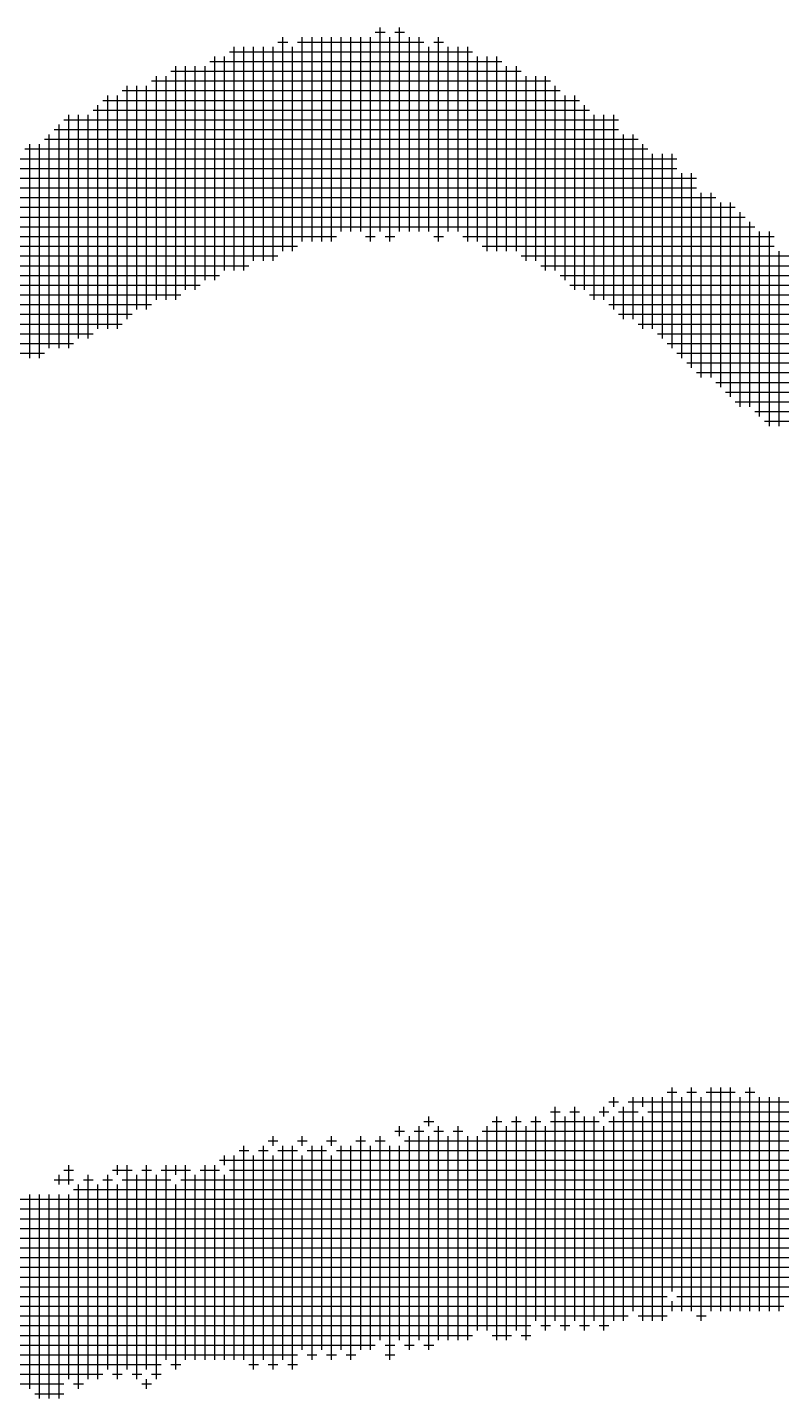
# Model space of a CAD drawing. Header units: feet. Extents: x 0 to 708085, y 0 to 237600.
# Drawn here: x 585694 to 585987, y 11333 to 11866 of the extents above; entities that cross this region are included whole.
import ezdxf

# ---------------------------------------------------------------- set-up
doc = ezdxf.new("R2010")
doc.units = ezdxf.units.FT
doc.header["$LTSCALE"] = 2200
doc.header["$MEASUREMENT"] = 0
doc.layers.add('CX-MISC', color=2, linetype='CONTINUOUS')

msp = doc.modelspace()

# ---------------------------------------------------------------- linework, layer by layer
at = {"layer": 'CX-MISC'}
for p, q in [((585830.98, 11786.26, 9817.04), (585830.98, 11865.64, 9817.04)), ((585838.54, 11786.26, 9817.04), (585838.54, 11865.64, 9817.04)), ((585791.29, 11859.97, 9817.04), (585795.07, 11859.97, 9817.04)), ((585793.18, 11778.7, 9817.04), (585793.18, 11861.86, 9817.04)), ((585798.85, 11859.97, 9817.04), (585847.99, 11859.97, 9817.04)), ((585800.74, 11782.48, 9817.04), (585800.74, 11861.86, 9817.04)), ((585804.52, 11782.48, 9817.04), (585804.52, 11861.86, 9817.04)), ((585808.3, 11782.48, 9817.04), (585808.3, 11861.86, 9817.04)), ((585812.08, 11782.48, 9817.04), (585812.08, 11861.86, 9817.04)), ((585815.86, 11786.26, 9817.04), (585815.86, 11861.86, 9817.04)), ((585819.64, 11786.26, 9817.04), (585819.64, 11861.86, 9817.04)), ((585823.42, 11786.26, 9817.04), (585823.42, 11861.86, 9817.04)), ((585827.2, 11782.48, 9817.04), (585827.2, 11861.86, 9817.04)), ((585829.09, 11863.75, 9817.04), (585832.87, 11863.75, 9817.04)), ((585834.76, 11782.48, 9817.04), (585834.76, 11861.86, 9817.04)), ((585836.65, 11863.75, 9817.04), (585840.43, 11863.75, 9817.04)), ((585842.32, 11786.26, 9817.04), (585842.32, 11861.86, 9817.04)), ((585846.1, 11786.26, 9817.04), (585846.1, 11861.86, 9817.04)), ((585851.77, 11859.97, 9817.04), (585855.55, 11859.97, 9817.04)), ((585853.66, 11782.48, 9817.04), (585853.66, 11861.86, 9817.04)), ((585766.72, 11767.36, 9817.04), (585766.72, 11854.3, 9817.04)), ((585770.5, 11771.14, 9817.04), (585770.5, 11854.3, 9817.04)), ((585772.39, 11856.19, 9817.04), (585866.89, 11856.19, 9817.04)), ((585774.28, 11771.14, 9817.04), (585774.28, 11858.08, 9817.04)), ((585778.06, 11771.14, 9817.04), (585778.06, 11858.08, 9817.04)), ((585781.84, 11774.92, 9817.04), (585781.84, 11858.08, 9817.04)), ((585785.62, 11774.92, 9817.04), (585785.62, 11858.08, 9817.04)), ((585789.4, 11774.92, 9817.04), (585789.4, 11858.08, 9817.04)), ((585796.96, 11778.7, 9817.04), (585796.96, 11858.08, 9817.04)), ((585849.88, 11786.26, 9817.04), (585849.88, 11858.08, 9817.04)), ((585857.44, 11786.26, 9817.04), (585857.44, 11858.08, 9817.04)), ((585861.22, 11786.26, 9817.04), (585861.22, 11858.08, 9817.04)), ((585865, 11782.48, 9817.04), (585865, 11858.08, 9817.04)), ((585868.78, 11782.48, 9817.04), (585868.78, 11854.3, 9817.04)), ((585872.56, 11778.7, 9817.04), (585872.56, 11854.3, 9817.04)), ((585876.34, 11778.7, 9817.04), (585876.34, 11854.3, 9817.04)), ((585749.71, 11848.63, 9817.04), (585885.79, 11848.63, 9817.04)), ((585751.6, 11759.8, 9817.04), (585751.6, 11850.52, 9817.04)), ((585755.38, 11763.58, 9817.04), (585755.38, 11850.52, 9817.04)), ((585759.16, 11763.58, 9817.04), (585759.16, 11850.52, 9817.04)), ((585762.94, 11767.36, 9817.04), (585762.94, 11850.52, 9817.04)), ((585764.83, 11852.41, 9817.04), (585878.23, 11852.41, 9817.04)), ((585880.12, 11778.7, 9817.04), (585880.12, 11850.52, 9817.04)), ((585883.9, 11778.7, 9817.04), (585883.9, 11850.52, 9817.04)), ((585732.7, 11752.24, 9817.04), (585732.7, 11842.96, 9817.04)), ((585736.48, 11756.02, 9817.04), (585736.48, 11842.96, 9817.04)), ((585740.26, 11756.02, 9817.04), (585740.26, 11842.96, 9817.04)), ((585742.15, 11844.85, 9817.04), (585897.13, 11844.85, 9817.04)), ((585744.04, 11759.8, 9817.04), (585744.04, 11846.74, 9817.04)), ((585747.82, 11759.8, 9817.04), (585747.82, 11846.74, 9817.04)), ((585887.68, 11774.92, 9817.04), (585887.68, 11846.74, 9817.04)), ((585891.46, 11774.92, 9817.04), (585891.46, 11846.74, 9817.04)), ((585895.24, 11771.14, 9817.04), (585895.24, 11846.74, 9817.04)), ((585899.02, 11771.14, 9817.04), (585899.02, 11842.96, 9817.04)), ((585725.14, 11748.46, 9817.04), (585725.14, 11839.18, 9817.04)), ((585728.92, 11748.46, 9817.04), (585728.92, 11839.18, 9817.04)), ((585730.81, 11841.07, 9817.04), (585900.91, 11841.07, 9817.04)), ((585902.8, 11767.36, 9817.04), (585902.8, 11839.18, 9817.04)), ((585906.58, 11763.58, 9817.04), (585906.58, 11839.18, 9817.04)), ((585719.47, 11833.51, 9817.04), (585912.25, 11833.51, 9817.04)), ((585721.36, 11748.46, 9817.04), (585721.36, 11835.4, 9817.04)), ((585723.25, 11837.29, 9817.04), (585908.47, 11837.29, 9817.04)), ((585910.36, 11763.58, 9817.04), (585910.36, 11835.4, 9817.04)), ((585706.24, 11740.9, 9817.04), (585706.24, 11827.84, 9817.04)), ((585708.13, 11829.73, 9817.04), (585923.59, 11829.73, 9817.04)), ((585710.02, 11740.9, 9817.04), (585710.02, 11831.62, 9817.04)), ((585713.8, 11744.68, 9817.04), (585713.8, 11831.62, 9817.04)), ((585717.58, 11744.68, 9817.04), (585717.58, 11831.62, 9817.04)), ((585914.14, 11759.8, 9817.04), (585914.14, 11831.62, 9817.04)), ((585917.92, 11759.8, 9817.04), (585917.92, 11831.62, 9817.04)), ((585921.7, 11756.02, 9817.04), (585921.7, 11831.62, 9817.04)), ((585700.57, 11822.17, 9817.04), (585931.15, 11822.17, 9817.04)), ((585702.46, 11740.9, 9817.04), (585702.46, 11824.06, 9817.04)), ((585704.35, 11825.95, 9817.04), (585923.59, 11825.95, 9817.04)), ((585925.48, 11752.24, 9817.04), (585925.48, 11824.06, 9817.04)), ((585929.26, 11752.24, 9817.04), (585929.26, 11824.06, 9817.04)), ((585693.01, 11818.39, 9817.04), (585934.93, 11818.39, 9817.04)), ((585694.9, 11737.12, 9817.04), (585694.9, 11820.28, 9817.04)), ((585698.68, 11737.12, 9817.04), (585698.68, 11820.28, 9817.04)), ((585933.04, 11748.46, 9817.04), (585933.04, 11820.28, 9817.04)), ((585936.82, 11748.46, 9817.04), (585936.82, 11816.5, 9817.04)), ((585940.6, 11744.68, 9817.04), (585940.6, 11816.5, 9817.04)), ((585944.38, 11740.9, 9817.04), (585944.38, 11816.5, 9817.04)), ((585685.45, 11814.61, 9817.04), (585946.27, 11814.61, 9817.04)), ((585670.33, 11807.05, 9817.04), (585953.83, 11807.05, 9817.04)), ((585677.89, 11810.83, 9817.04), (585946.27, 11810.83, 9817.04)), ((585948.16, 11737.12, 9817.04), (585948.16, 11808.94, 9817.04)), ((585951.94, 11733.34, 9817.04), (585951.94, 11808.94, 9817.04)), ((585658.99, 11803.27, 9817.04), (585953.83, 11803.27, 9817.04)), ((585955.72, 11729.56, 9817.04), (585955.72, 11801.38, 9817.04)), ((585959.5, 11729.56, 9817.04), (585959.5, 11801.38, 9817.04)), ((585647.65, 11795.71, 9817.04), (585968.95, 11795.71, 9817.04)), ((585651.43, 11799.49, 9817.04), (585961.39, 11799.49, 9817.04)), ((585963.28, 11725.78, 9817.04), (585963.28, 11797.6, 9817.04)), ((585967.06, 11722, 9817.04), (585967.06, 11797.6, 9817.04)), ((585640.09, 11791.93, 9817.04), (585972.73, 11791.93, 9817.04)), ((585970.84, 11718.22, 9817.04), (585970.84, 11793.82, 9817.04)), ((585974.62, 11718.22, 9817.04), (585974.62, 11790.04, 9817.04)), ((585624.97, 11784.37, 9817.04), (585813.97, 11784.37, 9817.04)), ((585632.53, 11788.15, 9817.04), (585976.51, 11788.15, 9817.04)), ((585825.31, 11784.37, 9817.04), (585829.09, 11784.37, 9817.04)), ((585832.87, 11784.37, 9817.04), (585836.65, 11784.37, 9817.04)), ((585851.77, 11784.37, 9817.04), (585855.55, 11784.37, 9817.04)), ((585863.11, 11784.37, 9817.04), (585984.07, 11784.37, 9817.04)), ((585978.4, 11714.44, 9817.04), (585978.4, 11786.26, 9817.04)), ((585982.18, 11710.66, 9817.04), (585982.18, 11786.26, 9817.04)), ((585621.19, 11780.59, 9817.04), (585798.85, 11780.59, 9817.04)), ((585870.67, 11780.59, 9817.04), (585984.07, 11780.59, 9817.04)), ((585613.63, 11776.81, 9817.04), (585791.29, 11776.81, 9817.04)), ((585885.79, 11776.81, 9817.04), (585991.63, 11776.81, 9817.04)), ((585985.96, 11710.66, 9817.04), (585985.96, 11778.7, 9817.04)), ((585602.29, 11769.25, 9817.04), (585768.61, 11769.25, 9817.04)), ((585609.85, 11773.03, 9817.04), (585779.95, 11773.03, 9817.04)), ((585893.35, 11773.03, 9817.04), (585995.41, 11773.03, 9817.04)), ((585900.91, 11769.25, 9817.04), (585999.19, 11769.25, 9817.04)), ((585590.95, 11765.47, 9817.04), (585761.05, 11765.47, 9817.04)), ((585904.69, 11765.47, 9817.04), (586006.75, 11765.47, 9817.04)), ((585579.61, 11757.91, 9817.04), (585742.15, 11757.91, 9817.04)), ((585583.39, 11761.69, 9817.04), (585753.49, 11761.69, 9817.04)), ((585912.25, 11761.69, 9817.04), (586014.31, 11761.69, 9817.04)), ((585919.81, 11757.91, 9817.04), (586018.09, 11757.91, 9817.04)), ((585572.05, 11754.13, 9817.04), (585734.59, 11754.13, 9817.04)), ((585923.59, 11754.13, 9817.04), (586021.87, 11754.13, 9817.04)), ((585564.49, 11750.35, 9817.04), (585730.81, 11750.35, 9817.04)), ((585931.15, 11750.35, 9817.04), (586033.21, 11750.35, 9817.04)), ((585549.37, 11742.79, 9817.04), (585711.91, 11742.79, 9817.04)), ((585556.93, 11746.57, 9817.04), (585719.47, 11746.57, 9817.04)), ((585938.71, 11746.57, 9817.04), (586036.99, 11746.57, 9817.04)), ((585942.49, 11742.79, 9817.04), (586052.11, 11742.79, 9817.04)), ((585545.59, 11739.01, 9817.04), (585700.57, 11739.01, 9817.04)), ((585946.27, 11739.01, 9817.04), (586055.89, 11739.01, 9817.04)), ((585950.05, 11735.23, 9817.04), (586067.23, 11735.23, 9817.04)), ((585953.83, 11731.45, 9817.04), (586082.35, 11731.45, 9817.04)), ((585961.39, 11727.67, 9817.04), (586089.91, 11727.67, 9817.04)), ((585965.17, 11723.89, 9817.04), (586105.03, 11723.89, 9817.04)), ((585968.95, 11720.11, 9817.04), (586123.93, 11720.11, 9817.04)), ((585976.51, 11716.33, 9817.04), (586721.17, 11716.33, 9817.04)), ((585980.29, 11712.55, 9817.04), (586702.27, 11712.55, 9817.04)), ((585921.7, 11446.06, 9817.04), (585921.7, 11449.84, 9817.04)), ((585929.26, 11366.68, 9817.04), (585929.26, 11449.84, 9817.04)), ((585933.04, 11446.06, 9817.04), (585933.04, 11449.84, 9817.04)), ((585936.82, 11362.9, 9817.04), (585936.82, 11449.84, 9817.04)), ((585940.6, 11362.9, 9817.04), (585940.6, 11449.84, 9817.04)), ((585942.49, 11451.73, 9817.04), (585946.27, 11451.73, 9817.04)), ((585944.38, 11374.24, 9817.04), (585944.38, 11453.62, 9817.04)), ((585948.16, 11366.68, 9817.04), (585948.16, 11449.84, 9817.04)), ((585950.05, 11451.73, 9817.04), (585953.83, 11451.73, 9817.04)), ((585951.94, 11366.68, 9817.04), (585951.94, 11453.62, 9817.04)), ((585955.72, 11362.9, 9817.04), (585955.72, 11449.84, 9817.04)), ((585957.61, 11451.73, 9817.04), (585968.95, 11451.73, 9817.04)), ((585959.5, 11366.68, 9817.04), (585959.5, 11453.62, 9817.04)), ((585963.28, 11366.68, 9817.04), (585963.28, 11453.62, 9817.04)), ((585967.06, 11366.68, 9817.04), (585967.06, 11453.62, 9817.04)), ((585970.84, 11366.68, 9817.04), (585970.84, 11449.84, 9817.04)), ((585972.73, 11451.73, 9817.04), (585976.51, 11451.73, 9817.04)), ((585974.62, 11366.68, 9817.04), (585974.62, 11453.62, 9817.04)), ((585978.4, 11366.68, 9817.04), (585978.4, 11449.84, 9817.04)), ((585982.18, 11366.68, 9817.04), (585982.18, 11449.84, 9817.04)), ((585985.96, 11366.68, 9817.04), (585985.96, 11449.84, 9817.04)), ((585897.13, 11444.17, 9817.04), (585900.91, 11444.17, 9817.04)), ((585899.02, 11362.9, 9817.04), (585899.02, 11446.06, 9817.04)), ((585904.69, 11444.17, 9817.04), (585908.47, 11444.17, 9817.04)), ((585906.58, 11362.9, 9817.04), (585906.58, 11446.06, 9817.04)), ((585916.03, 11444.17, 9817.04), (585919.81, 11444.17, 9817.04)), ((585917.92, 11442.28, 9817.04), (585917.92, 11446.06, 9817.04)), ((585919.81, 11447.95, 9817.04), (585923.59, 11447.95, 9817.04)), ((585923.59, 11444.17, 9817.04), (585931.15, 11444.17, 9817.04)), ((585925.48, 11362.9, 9817.04), (585925.48, 11446.06, 9817.04)), ((585927.37, 11447.95, 9817.04), (586736.29, 11447.95, 9817.04)), ((585934.93, 11444.17, 9817.04), (586683.37, 11444.17, 9817.04)), ((585838.54, 11434.72, 9817.04), (585838.54, 11438.5, 9817.04)), ((585846.1, 11355.34, 9817.04), (585846.1, 11438.5, 9817.04)), ((585847.99, 11440.39, 9817.04), (585851.77, 11440.39, 9817.04)), ((585849.88, 11438.5, 9817.04), (585849.88, 11442.28, 9817.04)), ((585853.66, 11355.34, 9817.04), (585853.66, 11438.5, 9817.04)), ((585861.22, 11355.34, 9817.04), (585861.22, 11438.5, 9817.04)), ((585872.56, 11359.12, 9817.04), (585872.56, 11438.5, 9817.04)), ((585874.45, 11440.39, 9817.04), (585878.23, 11440.39, 9817.04)), ((585876.34, 11355.34, 9817.04), (585876.34, 11442.28, 9817.04)), ((585880.12, 11355.34, 9817.04), (585880.12, 11438.5, 9817.04)), ((585882.01, 11440.39, 9817.04), (585885.79, 11440.39, 9817.04)), ((585883.9, 11359.12, 9817.04), (585883.9, 11442.28, 9817.04)), ((585887.68, 11355.34, 9817.04), (585887.68, 11438.5, 9817.04)), ((585889.57, 11440.39, 9817.04), (585893.35, 11440.39, 9817.04)), ((585891.46, 11362.9, 9817.04), (585891.46, 11442.28, 9817.04)), ((585895.24, 11359.12, 9817.04), (585895.24, 11438.5, 9817.04)), ((585897.13, 11440.39, 9817.04), (585916.03, 11440.39, 9817.04)), ((585902.8, 11359.12, 9817.04), (585902.8, 11442.28, 9817.04)), ((585910.36, 11359.12, 9817.04), (585910.36, 11442.28, 9817.04)), ((585914.14, 11362.9, 9817.04), (585914.14, 11442.28, 9817.04)), ((585917.92, 11359.12, 9817.04), (585917.92, 11438.5, 9817.04)), ((585919.81, 11440.39, 9817.04), (586585.09, 11440.39, 9817.04)), ((585921.7, 11362.9, 9817.04), (585921.7, 11442.28, 9817.04)), ((585933.04, 11362.9, 9817.04), (585933.04, 11442.28, 9817.04)), ((585787.51, 11432.83, 9817.04), (585791.29, 11432.83, 9817.04)), ((585789.4, 11430.94, 9817.04), (585789.4, 11434.72, 9817.04)), ((585798.85, 11432.83, 9817.04), (585802.63, 11432.83, 9817.04)), ((585800.74, 11430.94, 9817.04), (585800.74, 11434.72, 9817.04)), ((585810.19, 11432.83, 9817.04), (585813.97, 11432.83, 9817.04)), ((585812.08, 11430.94, 9817.04), (585812.08, 11434.72, 9817.04)), ((585821.53, 11432.83, 9817.04), (585825.31, 11432.83, 9817.04)), ((585823.42, 11351.56, 9817.04), (585823.42, 11434.72, 9817.04)), ((585829.09, 11432.83, 9817.04), (585832.87, 11432.83, 9817.04)), ((585830.98, 11355.34, 9817.04), (585830.98, 11434.72, 9817.04)), ((585836.65, 11436.61, 9817.04), (585840.43, 11436.61, 9817.04)), ((585840.43, 11432.83, 9817.04), (586494.37, 11432.83, 9817.04)), ((585842.32, 11351.56, 9817.04), (585842.32, 11434.72, 9817.04)), ((585844.21, 11436.61, 9817.04), (585847.99, 11436.61, 9817.04)), ((585849.88, 11351.56, 9817.04), (585849.88, 11434.72, 9817.04)), ((585851.77, 11436.61, 9817.04), (585855.55, 11436.61, 9817.04)), ((585857.44, 11355.34, 9817.04), (585857.44, 11434.72, 9817.04)), ((585859.33, 11436.61, 9817.04), (585863.11, 11436.61, 9817.04)), ((585865, 11355.34, 9817.04), (585865, 11434.72, 9817.04)), ((585868.78, 11359.12, 9817.04), (585868.78, 11434.72, 9817.04)), ((585870.67, 11436.61, 9817.04), (586581.31, 11436.61, 9817.04)), ((585770.5, 11423.38, 9817.04), (585770.5, 11427.16, 9817.04)), ((585774.28, 11347.78, 9817.04), (585774.28, 11427.16, 9817.04)), ((585776.17, 11429.05, 9817.04), (585779.95, 11429.05, 9817.04)), ((585778.06, 11347.78, 9817.04), (585778.06, 11430.94, 9817.04)), ((585781.84, 11344, 9817.04), (585781.84, 11427.16, 9817.04)), ((585783.73, 11429.05, 9817.04), (585787.51, 11429.05, 9817.04)), ((585785.62, 11347.78, 9817.04), (585785.62, 11430.94, 9817.04)), ((585789.4, 11344, 9817.04), (585789.4, 11427.16, 9817.04)), ((585791.29, 11429.05, 9817.04), (585798.85, 11429.05, 9817.04)), ((585793.18, 11347.78, 9817.04), (585793.18, 11430.94, 9817.04)), ((585796.96, 11344, 9817.04), (585796.96, 11430.94, 9817.04)), ((585800.74, 11351.56, 9817.04), (585800.74, 11427.16, 9817.04)), ((585802.63, 11429.05, 9817.04), (585810.19, 11429.05, 9817.04)), ((585804.52, 11347.78, 9817.04), (585804.52, 11430.94, 9817.04)), ((585808.3, 11351.56, 9817.04), (585808.3, 11430.94, 9817.04)), ((585812.08, 11347.78, 9817.04), (585812.08, 11427.16, 9817.04)), ((585813.97, 11429.05, 9817.04), (586456.57, 11429.05, 9817.04)), ((585815.86, 11351.56, 9817.04), (585815.86, 11430.94, 9817.04)), ((585819.64, 11347.78, 9817.04), (585819.64, 11430.94, 9817.04)), ((585827.2, 11351.56, 9817.04), (585827.2, 11430.94, 9817.04)), ((585834.76, 11347.78, 9817.04), (585834.76, 11430.94, 9817.04)), ((585838.54, 11355.34, 9817.04), (585838.54, 11430.94, 9817.04)), ((585710.02, 11415.82, 9817.04), (585710.02, 11423.38, 9817.04)), ((585728.92, 11419.6, 9817.04), (585728.92, 11423.38, 9817.04)), ((585732.7, 11344, 9817.04), (585732.7, 11423.38, 9817.04)), ((585740.26, 11344, 9817.04), (585740.26, 11423.38, 9817.04)), ((585747.82, 11347.78, 9817.04), (585747.82, 11423.38, 9817.04)), ((585751.6, 11419.6, 9817.04), (585751.6, 11423.38, 9817.04)), ((585755.38, 11347.78, 9817.04), (585755.38, 11423.38, 9817.04)), ((585762.94, 11347.78, 9817.04), (585762.94, 11423.38, 9817.04)), ((585766.72, 11347.78, 9817.04), (585766.72, 11423.38, 9817.04)), ((585768.61, 11425.27, 9817.04), (586433.89, 11425.27, 9817.04)), ((585704.35, 11417.71, 9817.04), (585711.91, 11417.71, 9817.04)), ((585706.24, 11415.82, 9817.04), (585706.24, 11419.6, 9817.04)), ((585708.13, 11421.49, 9817.04), (585711.91, 11421.49, 9817.04)), ((585715.69, 11417.71, 9817.04), (585719.47, 11417.71, 9817.04)), ((585717.58, 11340.22, 9817.04), (585717.58, 11419.6, 9817.04)), ((585723.25, 11417.71, 9817.04), (585727.03, 11417.71, 9817.04)), ((585725.14, 11344, 9817.04), (585725.14, 11419.6, 9817.04)), ((585727.03, 11421.49, 9817.04), (585734.59, 11421.49, 9817.04)), ((585730.81, 11417.71, 9817.04), (585749.71, 11417.71, 9817.04)), ((585736.48, 11340.22, 9817.04), (585736.48, 11419.6, 9817.04)), ((585738.37, 11421.49, 9817.04), (585742.15, 11421.49, 9817.04)), ((585744.04, 11340.22, 9817.04), (585744.04, 11419.6, 9817.04)), ((585745.93, 11421.49, 9817.04), (585757.27, 11421.49, 9817.04)), ((585753.49, 11417.71, 9817.04), (586373.41, 11417.71, 9817.04)), ((585759.16, 11347.78, 9817.04), (585759.16, 11419.6, 9817.04)), ((585761.05, 11421.49, 9817.04), (585768.61, 11421.49, 9817.04)), ((585770.5, 11347.78, 9817.04), (585770.5, 11419.6, 9817.04)), ((585772.39, 11421.49, 9817.04), (586426.33, 11421.49, 9817.04)), ((585694.9, 11336.44, 9817.04), (585694.9, 11412.04, 9817.04)), ((585698.68, 11332.66, 9817.04), (585698.68, 11412.04, 9817.04)), ((585702.46, 11332.66, 9817.04), (585702.46, 11412.04, 9817.04)), ((585706.24, 11332.66, 9817.04), (585706.24, 11412.04, 9817.04)), ((585710.02, 11340.22, 9817.04), (585710.02, 11412.04, 9817.04)), ((585711.91, 11413.93, 9817.04), (586358.29, 11413.93, 9817.04)), ((585713.8, 11336.44, 9817.04), (585713.8, 11415.82, 9817.04)), ((585721.36, 11340.22, 9817.04), (585721.36, 11415.82, 9817.04)), ((585728.92, 11340.22, 9817.04), (585728.92, 11415.82, 9817.04)), ((585751.6, 11344, 9817.04), (585751.6, 11415.82, 9817.04)), ((585640.09, 11406.37, 9817.04), (586260.01, 11406.37, 9817.04)), ((585674.11, 11410.15, 9817.04), (586328.05, 11410.15, 9817.04)), ((585609.85, 11402.59, 9817.04), (586252.45, 11402.59, 9817.04)), ((585587.17, 11398.81, 9817.04), (586248.67, 11398.81, 9817.04)), ((585519.13, 11391.25, 9817.04), (586154.17, 11391.25, 9817.04)), ((585549.37, 11395.03, 9817.04), (586161.73, 11395.03, 9817.04)), ((585488.89, 11387.47, 9817.04), (586108.81, 11387.47, 9817.04)), ((585432.19, 11379.91, 9817.04), (586033.21, 11379.91, 9817.04)), ((585469.99, 11383.69, 9817.04), (586101.25, 11383.69, 9817.04)), ((585401.95, 11376.13, 9817.04), (586018.09, 11376.13, 9817.04)), ((585345.25, 11368.57, 9817.04), (585987.85, 11368.57, 9817.04)), ((585371.71, 11372.35, 9817.04), (585942.49, 11372.35, 9817.04)), ((585944.38, 11366.68, 9817.04), (585944.38, 11370.46, 9817.04)), ((585946.27, 11372.35, 9817.04), (586010.53, 11372.35, 9817.04)), ((585322.57, 11364.79, 9817.04), (585927.37, 11364.79, 9817.04)), ((585931.15, 11364.79, 9817.04), (585942.49, 11364.79, 9817.04)), ((585953.83, 11364.79, 9817.04), (585957.61, 11364.79, 9817.04)), ((585299.89, 11361.01, 9817.04), (585889.57, 11361.01, 9817.04)), ((585893.35, 11361.01, 9817.04), (585897.13, 11361.01, 9817.04)), ((585900.91, 11361.01, 9817.04), (585904.69, 11361.01, 9817.04)), ((585908.47, 11361.01, 9817.04), (585912.25, 11361.01, 9817.04)), ((585916.03, 11361.01, 9817.04), (585919.81, 11361.01, 9817.04)), ((585265.87, 11353.45, 9817.04), (585829.09, 11353.45, 9817.04)), ((585277.21, 11357.23, 9817.04), (585866.89, 11357.23, 9817.04)), ((585832.87, 11353.45, 9817.04), (585836.65, 11353.45, 9817.04)), ((585840.43, 11353.45, 9817.04), (585844.21, 11353.45, 9817.04)), ((585847.99, 11353.45, 9817.04), (585851.77, 11353.45, 9817.04)), ((585874.45, 11357.23, 9817.04), (585882.01, 11357.23, 9817.04)), ((585885.79, 11357.23, 9817.04), (585889.57, 11357.23, 9817.04)), ((585201.61, 11349.67, 9817.04), (585798.85, 11349.67, 9817.04)), ((585802.63, 11349.67, 9817.04), (585806.41, 11349.67, 9817.04)), ((585810.19, 11349.67, 9817.04), (585813.97, 11349.67, 9817.04)), ((585817.75, 11349.67, 9817.04), (585821.53, 11349.67, 9817.04)), ((585832.87, 11349.67, 9817.04), (585836.65, 11349.67, 9817.04)), ((585171.37, 11342.11, 9817.04), (585723.25, 11342.11, 9817.04)), ((585209.17, 11345.89, 9817.04), (585745.93, 11345.89, 9817.04)), ((585727.03, 11342.11, 9817.04), (585730.81, 11342.11, 9817.04)), ((585734.59, 11342.11, 9817.04), (585738.37, 11342.11, 9817.04)), ((585742.15, 11342.11, 9817.04), (585745.93, 11342.11, 9817.04)), ((585749.71, 11345.89, 9817.04), (585753.49, 11345.89, 9817.04)), ((585779.95, 11345.89, 9817.04), (585783.73, 11345.89, 9817.04)), ((585787.51, 11345.89, 9817.04), (585791.29, 11345.89, 9817.04)), ((585795.07, 11345.89, 9817.04), (585798.85, 11345.89, 9817.04)), ((585156.25, 11338.33, 9817.04), (585708.13, 11338.33, 9817.04)), ((585711.91, 11338.33, 9817.04), (585715.69, 11338.33, 9817.04)), ((585738.37, 11338.33, 9817.04), (585742.15, 11338.33, 9817.04)), ((585740.26, 11336.44, 9817.04), (585740.26, 11340.22, 9817.04)), ((585696.79, 11334.55, 9817.04), (585708.13, 11334.55, 9817.04))]:
    msp.add_line(p, q, dxfattribs=at)

doc.saveas('drawing.dxf')
